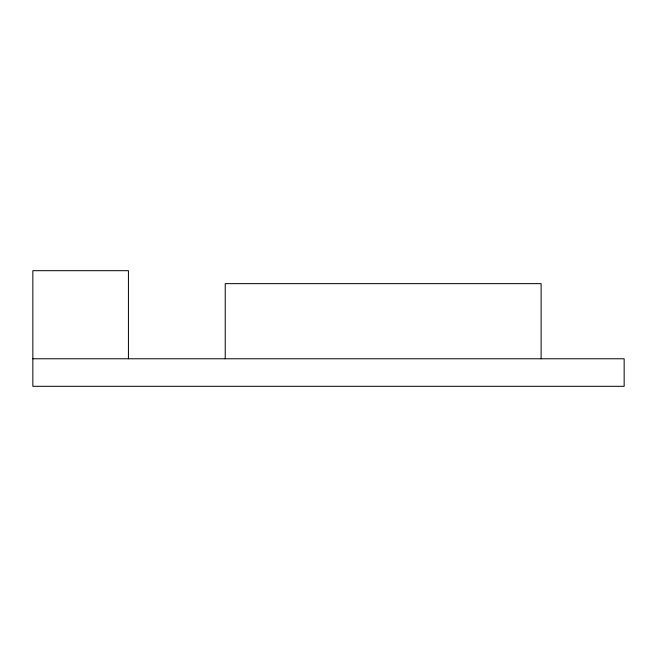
<?xml version="1.0" encoding="UTF-8"?>
<svg xmlns="http://www.w3.org/2000/svg" width="657" height="657" viewBox="0 0 657 657"><rect width="100%" height="100%" fill="white"/><g stroke="black" fill="none" stroke-linecap="round" stroke-linejoin="round"><path stroke-width="0.99" d="M32.85 358.771L624.15 358.771L624.15 386.316L32.85 386.316L32.85 270.684L128.427 270.684L128.427 358.771M541.122 358.771L541.122 283.643L225.228 283.643L225.228 358.771"/></g></svg>
